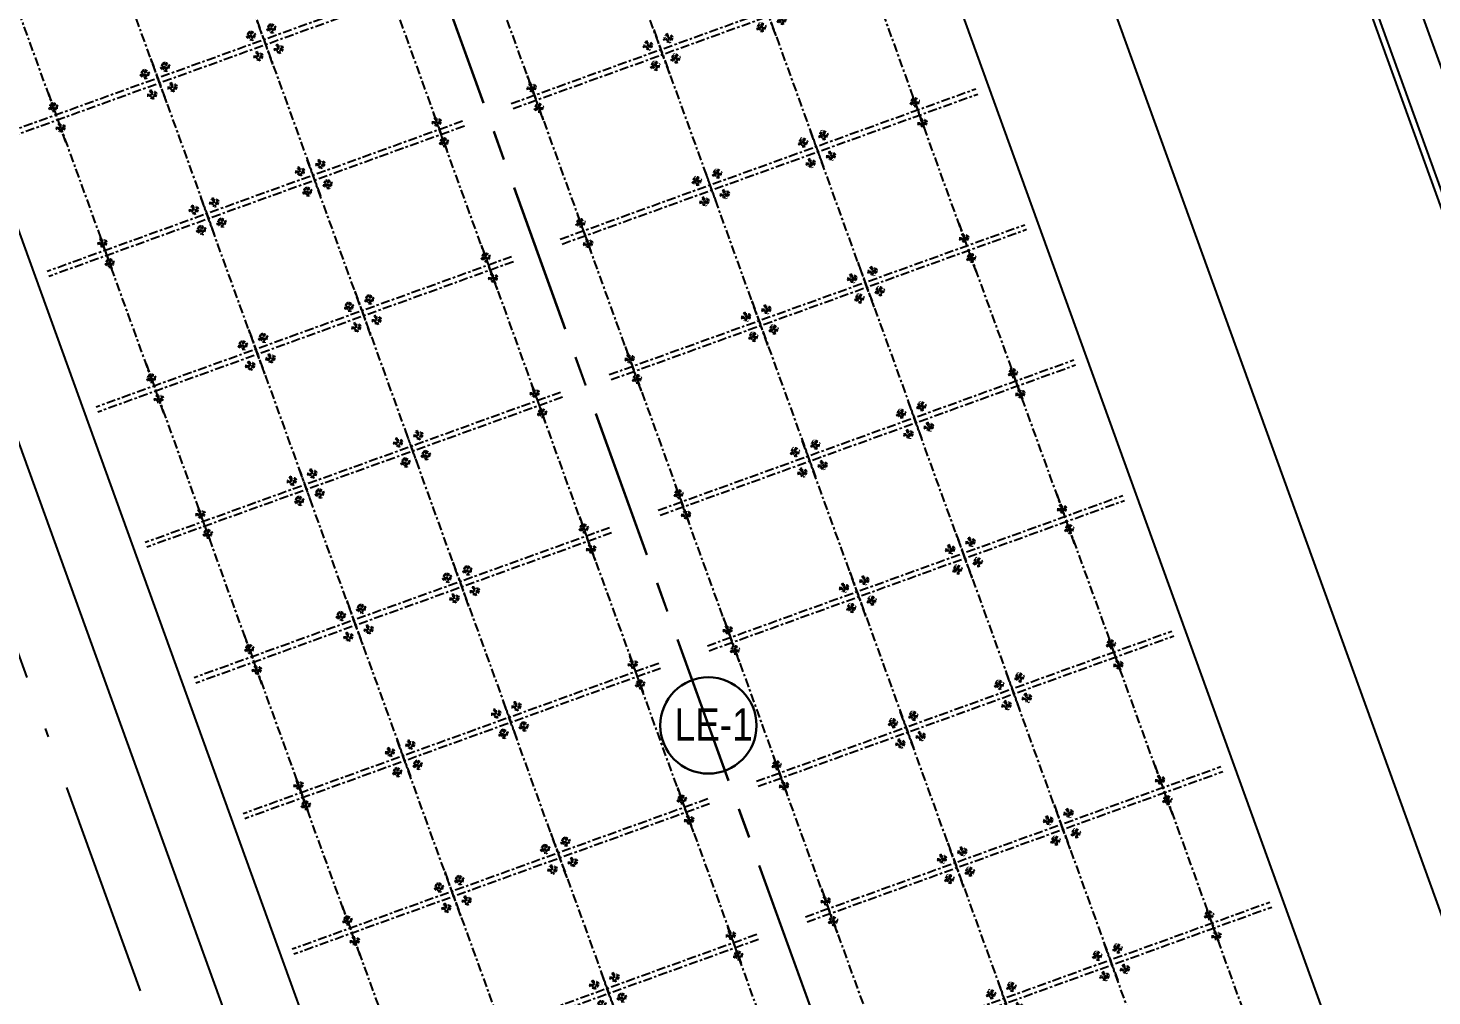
# Model space of a CAD drawing. Header units: metres. Extents: x 568006 to 1139366, y 2064802 to 4131555.
# Drawn here: x 569810.5 to 569868.9, y 2065977.3 to 2066017.6 of the extents above; entities that cross this region are included whole.
import ezdxf
from ezdxf.enums import TextEntityAlignment as Align
from ezdxf.xclip import XClip

# ---------------------------------------------------------------- set-up
doc = ezdxf.new("R2010")
doc.units = ezdxf.units.M
doc.header["$XCLIPFRAME"] = 0
for name, pattern in [('ACAD_ISO10W100', [18.5, 12, -3, 0.5, -3]), ('CENTER', [2, 1.25, -0.25, 0.25, -0.25]), ('CENTER2', [1.125, 0.75, -0.125, 0.125, -0.125]), ('HIDDEN', [0.375, 0.25, -0.125])]:
    doc.linetypes.add(name, pattern=pattern)
doc.layers.get('0').update_dxf_attribs({"linetype": 'CONTINUOUS'})
doc.layers.get('DEFPOINTS').update_dxf_attribs({"color": 152, "linetype": 'CONTINUOUS'})
for name, color, linetype, lineweight in [('-WALL', 4, 'CONTINUOUS', 35), ('A-KY HIEU', 34, 'CONTINUOUS', 20), ('E- RANH GIOI', 1, 'CENTER', 13), ('hung-demlonha', 7, 'CONTINUOUS', 15), ('kata_text', 254, 'CONTINUOUS', 30)]:
    doc.layers.add(name, color=color, linetype=linetype, lineweight=lineweight)
for name, color, linetype in [('01.AXIS', 160, 'CENTER2'), ('BoThamCo', 94, 'CONTINUOUS'), ('CDC.01.AXIS', 160, 'CENTER2'), ('ChiaLo', 128, 'CENTER'), ('datOlienke', 42, 'CONTINUOUS'), ('ghi_chu', 7, 'CONTINUOUS'), ('LogDg', 7, 'CONTINUOUS'), ('TimDg', 222, 'CONTINUOUS'), ('ViaHeS', 32, 'CONTINUOUS')]:
    doc.layers.add(name, color=color, linetype=linetype)
doc.styles.add('QH1', font='arialbd.ttf', dxfattribs={"width": 0.8})
doc.styles.add('VNH', font='', dxfattribs={"height": 2.5})
doc.styles.get('VNH').set_extended_font_data('.VnArial NarrowH')

# ---------------------------------------------------------------- blocks, each defined once
blk = doc.blocks.new('A$C33BC4D2A')
at = {"layer": 'A-KY HIEU', "color": 0, "const_width": 1.022}
blk.add_lwpolyline([(14.345, -292.097), (14.345, -4.903), (414.985, -4.903), (414.985, -292.097)], close=True, dxfattribs=at)
at = {"layer": 'DEFPOINTS', "color": 125}
blk.add_lwpolyline([(0, -297), (420, -297), (420, 0), (0, 0)], close=True, dxfattribs=at)
blk = doc.blocks.new('A$C758D662A')
at = {"linetype": 'HIDDEN', "ltscale": 500}
for radius in [300, 200]:
    blk.add_circle((0, 0), radius, dxfattribs=at)
at = {"layer": 'CDC.01.AXIS', "ltscale": 200}
for p, q in [((437, 0), (-437, 0)), ((0, 437), (0, -437))]:
    blk.add_line(p, q, dxfattribs=at)
blk = doc.blocks.new('MAU M1SH')
at = {"layer": '01.AXIS', "ltscale": 500}
for p, q in [((-370, 15724), (-370, -2671)), ((5410, 15724), (5410, -2671)), ((-1468, 14700), (6323, 14700)), ((-1468, 9100), (6323, 9100)), ((-1468, 4400), (6323, 4400)), ((-1575, -100), (6216, -100))]:
    blk.add_line(p, q, dxfattribs=at)
at = {"xscale": 0.5, "yscale": 0.5, "zscale": 0.5}
for p in [(-30, 14700), (5070, 14700), (-30, 9550), (5070, 9550), (-30, 8650), (5070, 8650), (-30, 4850), (5070, 4850), (-30, 3950), (5070, 3950), (-30, -100), (5070, -100)]:
    blk.add_blockref('A$C758D662A', p, dxfattribs=at)
blk = doc.blocks.new('tmbc_khub')
at = {"layer": 'BoThamCo'}
blk.add_lwpolyline([(-73.214, 373.308), (-36.516, 271.844, 1), (-33.225, 273.034), (-69.923, 374.498, 1)], format="xyb", close=True, dxfattribs=at)
at = {"layer": 'ChiaLo', "ltscale": 5}
for points in [[(-65.52, 245.455), (-111.385, 372.263)], [(-65.51, 245.463), (-111.374, 372.271)]]:
    blk.add_lwpolyline(points, dxfattribs=at)
at = {"layer": 'datOlienke'}
blk.add_lwpolyline([(-79.746, 240.681), (-86.187, 243.793), (-128.492, 360.759), (-125.49, 367.161), (-97.279, 377.365), (-90.876, 374.364), (-48.255, 256.522), (-51.294, 250.23)], close=True, dxfattribs=at)
at = {"layer": 'kata_text'}
blk.add_circle((-83.371, 294.78), 2.004, dxfattribs=at)
at = {"layer": 'LogDg'}
blk.add_lwpolyline([(-126.511, 369.982), (-95.478, 381.206, -0.414214), (-85.234, 376.404), (-42.629, 258.608, -0.421043), (-47.607, 248.303), (-78.9, 237.801, -0.407417), (-88.969, 242.664), (-131.313, 359.738, -0.414214)], format="xyb", close=True, dxfattribs=at)
blk.add_lwpolyline([(-73.449, 373.223), (-36.751, 271.759, 1), (-32.99, 273.12), (-69.688, 374.583, 1), (-73.449, 373.223)], format="xyb", dxfattribs=at)
at = {"layer": 'TimDg', "linetype": 'ACAD_ISO10W100', "ltscale": 0.75}
for points in [[(107.543, -124.133), (15.376, 133.515), (-122.04, 513.448), (-178.345, 685.867)], [(-88.135, 231.537), (-175.4, 472.813)]]:
    blk.add_lwpolyline(points, dxfattribs=at)
at = {"layer": 'ViaHeS'}
blk.add_lwpolyline([(-79.746, 240.681), (-86.187, 243.793), (-128.492, 360.759), (-125.49, 367.161), (-97.279, 377.365), (-90.876, 374.364), (-48.255, 256.522), (-51.294, 250.23)], close=True, dxfattribs=at)
at = {"layer": '-WALL'}
for p, xscale, yscale, zscale, rotation in [((-76.917, 326.363), 0.0009999999999999998, 0.0009999999999999998, 0.0009999999999999998, 109.8842788567343), ((-110.555, 320.575), -0.0009999999999999998, 0.0009999999999999998, 0.0009999999999999998, 289.8842791169554), ((-76.591, 325.46), -0.0009999999999999996, 0.0009999999999999996, 0.0009999999999999998, 109.8842788720836), ((-110.229, 319.671), 0.0009999999999999998, 0.0009999999999999998, 0.0009999999999999998, 289.8842786118624), ((-72.83, 315.067), 0.001, 0.001, 0.001, 109.8351787403972), ((-106.475, 309.29), -0.0009999999999999998, 0.0009999999999999998, 0.0009999999999999998, 289.8842791169554), ((-72.508, 314.176), -0.001, 0.001, 0.001, 109.8844192741507), ((-106.148, 308.386), 0.0009999999999999998, 0.0009999999999999998, 0.0009999999999999998, 289.8842786118624), ((-68.753, 303.794), 0.0009999999999999998, 0.0009999999999999998, 0.0009999999999999998, 109.8842788567343), ((-102.397, 298.021), -0.001, 0.001, 0.001, 289.8354593150087), ((-68.427, 302.891), -0.001, 0.001, 0.001, 109.8844192741507), ((-102.065, 297.102), 0.001, 0.001, 0.001, 289.8841386995391), ((-64.672, 292.51), 0.0009999999999999998, 0.0009999999999999998, 0.0009999999999999998, 109.8842788567343), ((-98.311, 286.721), -0.0009999999999999998, 0.0009999999999999998, 0.0009999999999999998, 289.8842791169554), ((-64.345, 291.607), -0.001, 0.001, 0.001, 109.8844192741507), ((-97.984, 285.818), 0.001, 0.001, 0.001, 289.8841386995391), ((-60.591, 281.225), 0.0009999999999999998, 0.0009999999999999998, 0.0009999999999999998, 109.8842788567343), ((-94.229, 275.436), -0.0009999999999999998, 0.0009999999999999998, 0.0009999999999999998, 289.8842791169554)]:
    blk.add_blockref('MAU M1SH', p, dxfattribs=dict(at, xscale=xscale, yscale=yscale, zscale=zscale, rotation=rotation))
at = {"layer": 'hung-demlonha', "color": 7, "ltscale": 5, "style": 'QH1', "width": 0.65}
for tag, p in [('BT04', (-109.598, 191.643)), ('BT06', (-305.798, 171.199)), ('BT05', (-282.572, 137.244))]:
    blk.add_attdef(tag, text='', height=3.96, rotation=0, dxfattribs=at).set_placement(p, align=Align.CENTER)
at = {"layer": 'kata_text', "insert": (-84.777, 295.491), "char_height": 1.344, "width": 17.72856, "attachment_point": 1, "style": 'VNH'}
blk.add_mtext('Le-1', dxfattribs=at)

msp = doc.modelspace()

# ---------------------------------------------------------------- block references
at = {"layer": 'E- RANH GIOI', "extrusion": (-2.4685e-06, 4.62064e-06, 1), "xscale": 2.114336868039268, "yscale": 2.114336868039268, "zscale": 2.114336868039268}
msp.add_blockref('A$C33BC4D2A', (569313.502, 2066206.266, 8.139), dxfattribs=at)

# ---------------------------------------------------------------- next in the draw order: block references
at = {"layer": 'ghi_chu'}
ref = msp.add_blockref('tmbc_khub', (569922.191, 2065693.817), dxfattribs=at)
XClip(ref).set_block_clipping_path([(-391.9901366149, 0), (0, 477.830198009)])

doc.saveas('drawing.dxf')
